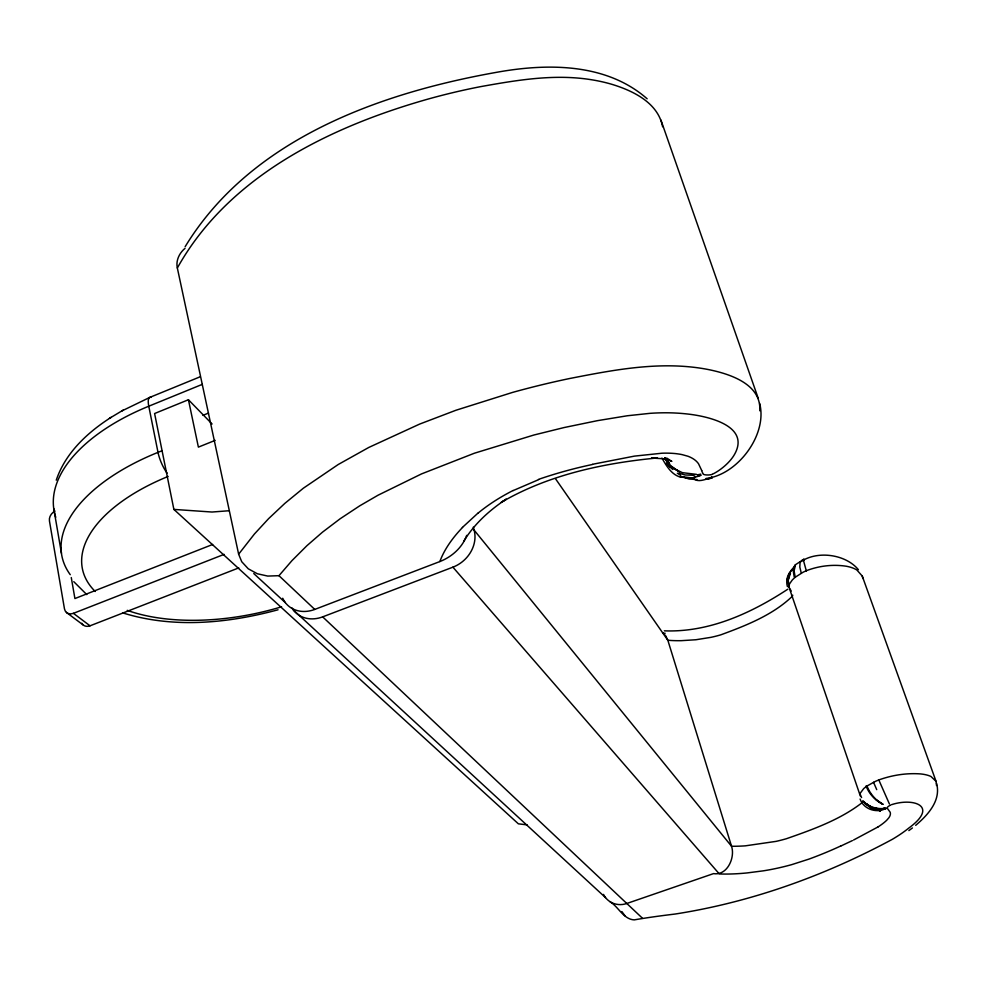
<?xml version="1.0" encoding="UTF-8"?>
<svg xmlns="http://www.w3.org/2000/svg" width="987" height="987" viewBox="0 0 987 987"><rect width="100%" height="100%" fill="white"/><g stroke="black" fill="none" stroke-linecap="round" stroke-linejoin="round"><path stroke-width="1.48" d="M791.241 591.053L788.958 587.24L788.107 578.925L790.809 570.745L795.399 565.317L794.079 570.844L795.189 577.05M936.515 785.492L936.034 781.297L862.243 576.038L856.864 569.992A61.823 25.354 -18.7 0 0 846.328 566.242C833.201 564.206 819.506 565.773 807.082 570.437A21.714 9.031 -18.9 0 0 802.9 572.337L795.584 577A29.733 12.325 -19 0 0 792.24 580.06L789.452 584.033L788.958 587.24M759.768 410.777C761.532 384.042 729.714 373.888 708.617 369.607A187.271 91.372 -17.2 0 0 683.214 366.325C644.955 363.808 606.931 371.235 569.585 378.527A406.94 182.509 -16.1 0 0 512.487 392.431L455.957 410.247L419.635 424.089L368.793 447.444L338.208 464.519L303.391 488.183L284.91 503.321L268.612 518.644L254.436 533.992L238.632 554.2L241.741 561.726L248.268 568.796L257.311 573.743L267.724 576.075L278.963 575.68L291.942 560.653L306.871 545.737L322.502 532.153L340.108 518.792L359.724 505.837L378.058 495.203L421.523 473.908L474.402 453.218L533.905 435.02L564.07 427.556L597.53 420.647L627.337 415.761L649.952 413.343A147.507 70.435 -17.2 0 1 673.677 412.948L677.576 413.146A155.033 73.852 -17.1 0 1 687.038 413.96C706.988 416.058 750.33 425.409 734.797 453.921C730.158 462.533 719.905 470.713 712.528 474.179M788.872 576.704L788.132 580.381L790.464 573.126M803.541 560.715L803.911 559.284L803.541 560.702L806.342 570.967M787.145 579.616L789.711 572.559M466.703 535.361C462.372 547.575 451.799 556.89 439.906 561.541L314.767 609.423A30.572 25.748 -45.3 0 1 282.726 598.245M56.259 480.188C65.315 452.996 87.51 432.392 111.099 417.365M238.632 554.2L177.339 268.008C228.565 176.068 330.04 126.904 427.494 99.231A381.574 213.957 -16.4 0 1 480.57 86.646C515.633 80.366 551.634 74.198 587.302 79.12A174.748 106.053 -18 0 1 611.607 84.24C632.852 90.668 658.07 102.66 662.622 126.755M185.124 246.738C250.316 139.685 377.873 93.555 495.523 72.507C546.329 63.193 605.981 62.6 647.151 98.799M464.038 540.802C474.525 523.764 489.651 510.069 506.269 499.151L501.199 502.383C548.39 474.809 603.489 463.076 657.49 457.943L651.605 458.054L664.226 458.795M462.409 527.44L478.189 512.907M858.406 569.709C845.612 554.065 816.668 550.129 800.087 562.22L799.803 567.069L801.296 573.188M792.339 569.746C787.404 573.644 785.652 580.627 787.416 586.611M915.689 825.329C927.805 815.065 941.314 800.531 936.552 783.308M185.013 248.354C179.363 253.005 175.661 260.642 177.339 268.008M908.867 830.598L912.407 827.957M787.811 589.202C751.169 613.223 709.098 632.556 664.35 630.841M878.196 826.835L853.533 840.048M121.722 411.011L150.036 397.292L200.25 376.75M109.446 418.352L123.153 410.136M890.064 805.343L890.114 805.306A4.651 1.48 -18 0 1 890.521 805.096L890.607 805.059M889.904 805.429L889.904 805.429A4.997 1.592 -18 0 0 889.262 805.799L888.658 806.219A9.376 2.973 -18 0 0 888.263 806.515L888.226 806.552A8.538 2.714 -18 0 0 887.412 807.28M891.606 804.664C912.839 797.595 939.612 805.565 908.768 828.093A104.56 33.163 -17.3 0 1 904.795 831.153L903.105 832.374A99.095 31.374 -17.4 0 1 892.248 839.369C824.638 875.802 751.058 902.229 675.059 914.048C661.315 915.714 647.669 917.54 634.209 919.884C623.463 919.353 618.294 906.584 610.151 901.871M936.034 781.297L930.951 776.485A64.797 20.875 -17.9 0 0 920.377 773.907C906.634 772.92 892.667 775.066 879.676 779.631A22.775 7.44 -18 0 0 875.235 781.457L867.376 785.812A31.189 10.166 -18.1 0 0 863.724 788.576L859.887 793.647L861.589 797.558M513.178 490.576L538.655 479.645M852.349 840.616L840.924 845.982M202.335 384.338L148.778 406.212A173.502 90.249 -11.3 0 0 55.778 517.262M212.082 423.991L188.431 399.747L154.601 413.528L173.872 509.403L518.372 823.824L527.181 824.885M202.952 415.342L208.491 413.097M162.176 450.689L158.006 452.367A175.328 88.016 -11.5 0 0 70.25 574.681M215.191 440.362L198.387 447.123L188.431 399.747M802.271 559.999L803.887 559.296L794.843 565.107L793.19 570.683L794.239 576.988M712.133 474.34L711.948 474.414A2.369 1.11 -18.7 0 1 711.393 474.587L711.393 474.587M212.649 544.479L74.913 598.554L71.274 577.543M55.025 511.081A8.525 6.736 -48.1 0 0 49.449 520.951L64.463 608.831A8.723 7.008 -50 0 0 73.408 613.334L224.098 554.373M81.835 623.278A8.599 6.946 -50.1 0 0 90.039 625.807L238.755 567.907M697.92 476.376L700.61 475.327M291.967 607.93A30.326 25.613 -45.4 0 0 322.663 616.863L452.91 567.167A30.659 26.279 -40.5 0 0 474.118 530.118L473.316 527.157M711.824 477.992L707.679 479.263M883.427 809.241L886.289 808.501M700.733 475.228L699.388 475.672M700.721 475.216L700.054 475.45M884.414 809.044L885.376 808.797M278.05 609.781C227.861 623.365 173.206 628.633 122.857 612.927M697.871 476.4L692.146 477.844L685.94 477.992M700.054 474.266L700.77 474.105M699.388 474.439L697.192 474.895M592.496 464.297L634.456 456.117L661.969 453.218A74.963 35.52 -17.6 0 1 676.132 453.662L678.192 453.946A52.04 24.811 -17.8 0 1 682.251 454.662L687.939 456.241A58.134 27.673 -17.8 0 1 698.574 463.853L701.708 470.503M883.365 809.624C874.322 812.72 863.292 808.39 860.096 799.026M711.763 477.955L711.541 476.758L711.775 477.955C705.927 478.584 698.66 483.149 693.516 478.596M710.961 474.673L710.874 474.698A6.823 3.22 -18.7 0 1 710.159 474.809L709.69 474.87A7.328 3.454 -18.7 0 1 708.592 474.969L707.469 474.969A13.806 6.527 -18.7 0 1 706.544 474.944L706.384 474.932A12.56 5.934 -18.7 0 1 704.508 474.673L704.237 474.599A6.366 2.998 -18.7 0 1 703.879 474.488L703.768 474.439M884.697 808.427L883.192 808.649L884.932 808.378M862.737 800.876C868.572 807.095 877.776 809.784 886.092 808.131M695.169 476.672L695.884 476.548L694.441 476.783M883.007 808.6L885.092 808.328M228.787 510.76L212.02 512.031L173.872 509.403M694.243 475.315L685.052 474.957L679.216 473.279M881.403 809.5L870.978 807.699L879.639 809.648M696.514 474.365L682.436 472.674L669.791 466.752L670.741 467.431L666.077 463.359L672.801 469.479M680.425 477.103L692.072 477.831L680.598 477.165C671.357 474.648 666.422 465.79 661.944 458.091M878.455 808.748L875.753 808.353M706.001 478.461C737.634 475.018 767.898 434.502 759.632 403.301M880.342 810.586L872.261 808.624L880.478 810.611L876.259 810.043M871.928 808.772L880.194 810.561L871.953 808.785L864.846 803.492M871.484 807.761L879.762 809.685L871.657 807.773L866.315 803.689M872.237 808.624L880.49 810.611M696.995 479.571L689.099 479.016L682.412 476.82M665.682 459.103L671.839 461.385L666.891 458.165M872.557 807.465L874.667 808.106M869.794 806.182L866.142 803.924L870.522 806.601M867.03 786.047C869.88 793.733 876.135 800.778 882.822 804.208C875.136 800.482 869.152 793.93 866.031 785.985M677.329 473.205L680.759 475.475M876.209 799.778L882.995 804.319M703.312 474.192L703.089 473.97A3.146 1.48 -18.5 0 0 702.966 473.649A9.327 4.404 -18.7 0 1 702.658 473.02A8.34 3.936 -18.5 0 0 702.485 472.526L702.423 472.44A11.412 5.391 -18.7 0 1 702.25 472.07L701.745 470.602M66.413 612.446L83.13 624.919M73.408 613.334L90.039 625.807M662.659 632.655L665.781 635.949L667.841 640.267L731.54 846.254C735.364 857.654 727.185 875.938 713.564 873.606L626.819 903.487A20.702 19.395 -48.7 0 1 603.501 894.407M86.782 594.606L73.778 581.676M253.745 573.521L285.292 602.576M293.373 610.028L605.512 897.59M863.699 801.456L866.783 804.331M278.963 575.68L314.767 609.423M322.663 616.863L642.204 917.996M624.981 915.825L621.872 911.569M452.91 567.167L719.326 873.951A133.763 43.601 -17.3 0 0 747.11 872.927L763.21 870.855A90.212 28.956 -17.1 0 0 791.759 864.624L808.982 859.097A150.406 49.473 -17 0 0 840.813 845.945M666.533 460.707L664.794 458.227L669.038 465.05L679.587 472.082L670.296 465.445L666.2 458.313M474.118 530.118L731.54 846.254A114.258 38.209 -17.4 0 0 745.308 845.847L776.103 841.368A60.404 19.826 -17.1 0 0 786.38 838.728C812.819 829.499 840.542 819.629 862.7 802.221A16.631 5.404 -17.7 0 0 863.169 801.333M666.607 459.041L669.482 463.976L665.189 457.931M555.484 478.72L667.841 640.267A108.854 46.266 -18 0 0 681.24 640.674L695.897 639.749L710.924 637.343A57.616 24.046 -17.7 0 0 720.757 634.851C745.962 625.598 772.846 615.049 792.351 596.247A15.866 6.564 -18.4 0 0 792.746 595.21M664.769 457.919L668.976 464.852M889.361 803.85L878.886 780.137M666.583 459.017L669.482 464.001M873.532 782.272L876.727 789.649M660.92 120.044L758.361 398.686M789.563 588.77L860.356 796.077M862.243 576.038L862.909 578.468M53.742 508.527L61.453 553.251M788.07 579.912L788.921 587.08M281.579 606.795A158.278 78.442 -11.6 0 1 127.261 610.361M95.221 591.484A158.278 78.442 -11.6 0 1 168.16 476.425M151.258 397.379A18.556 5.428 66.8 0 0 148.778 406.212L158.006 452.367A18.704 5.564 67.2 0 0 167.111 473.106M439.857 561.554A184.174 84.512 -17 0 1 462.533 527.453M538.507 479.374A205.037 92.803 -16.5 0 1 592.484 464.482M478.313 512.932A129.803 60.614 -16.5 0 1 513.08 490.502M887.19 808.131A6.354 2.023 -18 0 0 887.35 808.378A5.675 1.801 -17.9 0 1 887.535 808.575A7.76 2.467 -18 0 0 887.658 808.772L890.151 812.202A39.184 12.412 -17.6 0 1 888.917 817.705L886.98 819.963A35.001 11.067 -17.6 0 1 885.425 821.443L884.574 822.183A50.929 16.187 -17.5 0 1 878.171 826.835M665.139 633.259A126.361 54.643 -18.1 0 1 663.93 633.272M879.331 809.562L870.978 807.699L879.331 809.562"/></g></svg>
